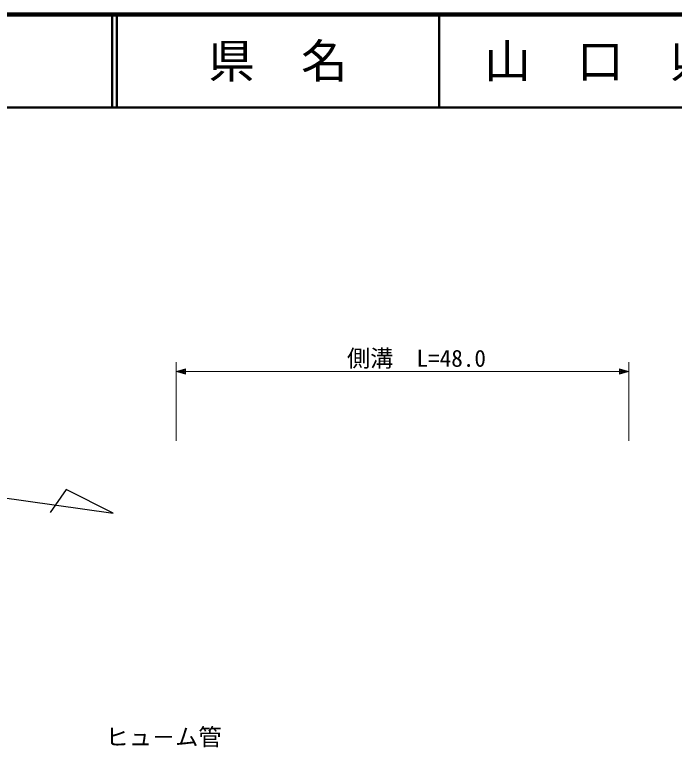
# Model space of a CAD drawing. Units: millimetres, scale not verified. Extents: x 40000 to 680000, y 20000 to 380000.
# Drawn here: x 287254 to 358362, y 300989 to 380000 of the extents above; entities that cross this region are included whole.
import ezdxf
from ezdxf.enums import TextEntityAlignment as Align

# ---------------------------------------------------------------- set-up
doc = ezdxf.new("R2010")
doc.units = ezdxf.units.MM
doc.header["$LTSCALE"] = 1000
for name, color, linetype, lineweight in [('S-BMK-SRVR', 3, 'Continuous', 25), ('S-STR-HTXT', 7, 'Continuous', 13), ('S-TTL', 2, 'Continuous', 140), ('S-TTL-LINE', 7, 'Continuous', 50)]:
    doc.layers.add(name, color=color, linetype=linetype, lineweight=lineweight)
doc.layers.add('S-TTL-TXT', color=7, linetype='Continuous')
doc.styles.add('ＭＳ ゴシック', font='')
doc.styles.get('ＭＳ ゴシック').set_extended_font_data('MS Gothic')

msp = doc.modelspace()

# ---------------------------------------------------------------- linework, layer by layer
at = {"layer": 'S-BMK-SRVR'}
for p, q in [((265169, 330852), (297867, 326260)), ((292801, 328793), (291095, 326328)), ((297867, 326260), (292801, 328793))]:
    msp.add_line(p, q, dxfattribs=at)
at = {"layer": 'S-STR-HTXT'}
for p, q in [((304661, 334028), (304661, 342516)), ((353460, 342516), (353460, 334028)), ((304661, 341517), (305661, 341797)), ((304661, 341517), (353460, 341517)), ((305661, 341238), (304661, 341517)), ((304941, 341517), (305621, 341717)), ((305621, 341318), (304941, 341517)), ((305101, 341517), (305581, 341637)), ((305581, 341397), (305101, 341517)), ((305341, 341517), (305541, 341557)), ((305541, 341477), (305341, 341517)), ((305541, 341557), (305541, 341477)), ((305581, 341637), (305581, 341397)), ((305621, 341717), (305621, 341318)), ((305661, 341797), (305661, 341238)), ((352460, 341238), (352460, 341797)), ((352460, 341797), (353460, 341517)), ((353460, 341517), (352460, 341238)), ((352500, 341318), (352500, 341717)), ((352500, 341717), (353180, 341517)), ((353180, 341517), (352500, 341318)), ((352540, 341397), (352540, 341637)), ((352540, 341637), (353020, 341517)), ((353020, 341517), (352540, 341397)), ((352580, 341477), (352580, 341557)), ((352580, 341557), (352780, 341517)), ((352780, 341517), (352580, 341477))]:
    msp.add_line(p, q, dxfattribs=at)
at = {"layer": 'S-TTL'}
msp.add_line((680000, 380000), (40000, 380000), dxfattribs=at)
at = {"layer": 'S-TTL-LINE'}
for p, q in [((297750, 380000), (297750, 370000)), ((298250, 380000), (298250, 370000)), ((333000, 380000), (333000, 370000)), ((40000, 370000), (680000, 370000))]:
    msp.add_line(p, q, dxfattribs=at)

# ---------------------------------------------------------------- texts
at = {"layer": 'S-STR-HTXT', "style": 'ＭＳ ゴシック'}
for s, p in [('側溝\u3000L=48.0', (323072, 341477)), ('ヒュ－ム管', (297056, 300642))]:
    msp.add_text(s, height=1833, dxfattribs=at).set_placement(p, align=Align.BOTTOM_LEFT)
at = {"layer": 'S-TTL-TXT', "style": 'ＭＳ ゴシック'}
for s, p in [('県\u3000名', (315625, 375000)), ('山\u3000口\u3000県', (350375, 375000))]:
    msp.add_text(s, height=3666, dxfattribs=at).set_placement(p, align=Align.MIDDLE_CENTER)

doc.saveas('drawing.dxf')
